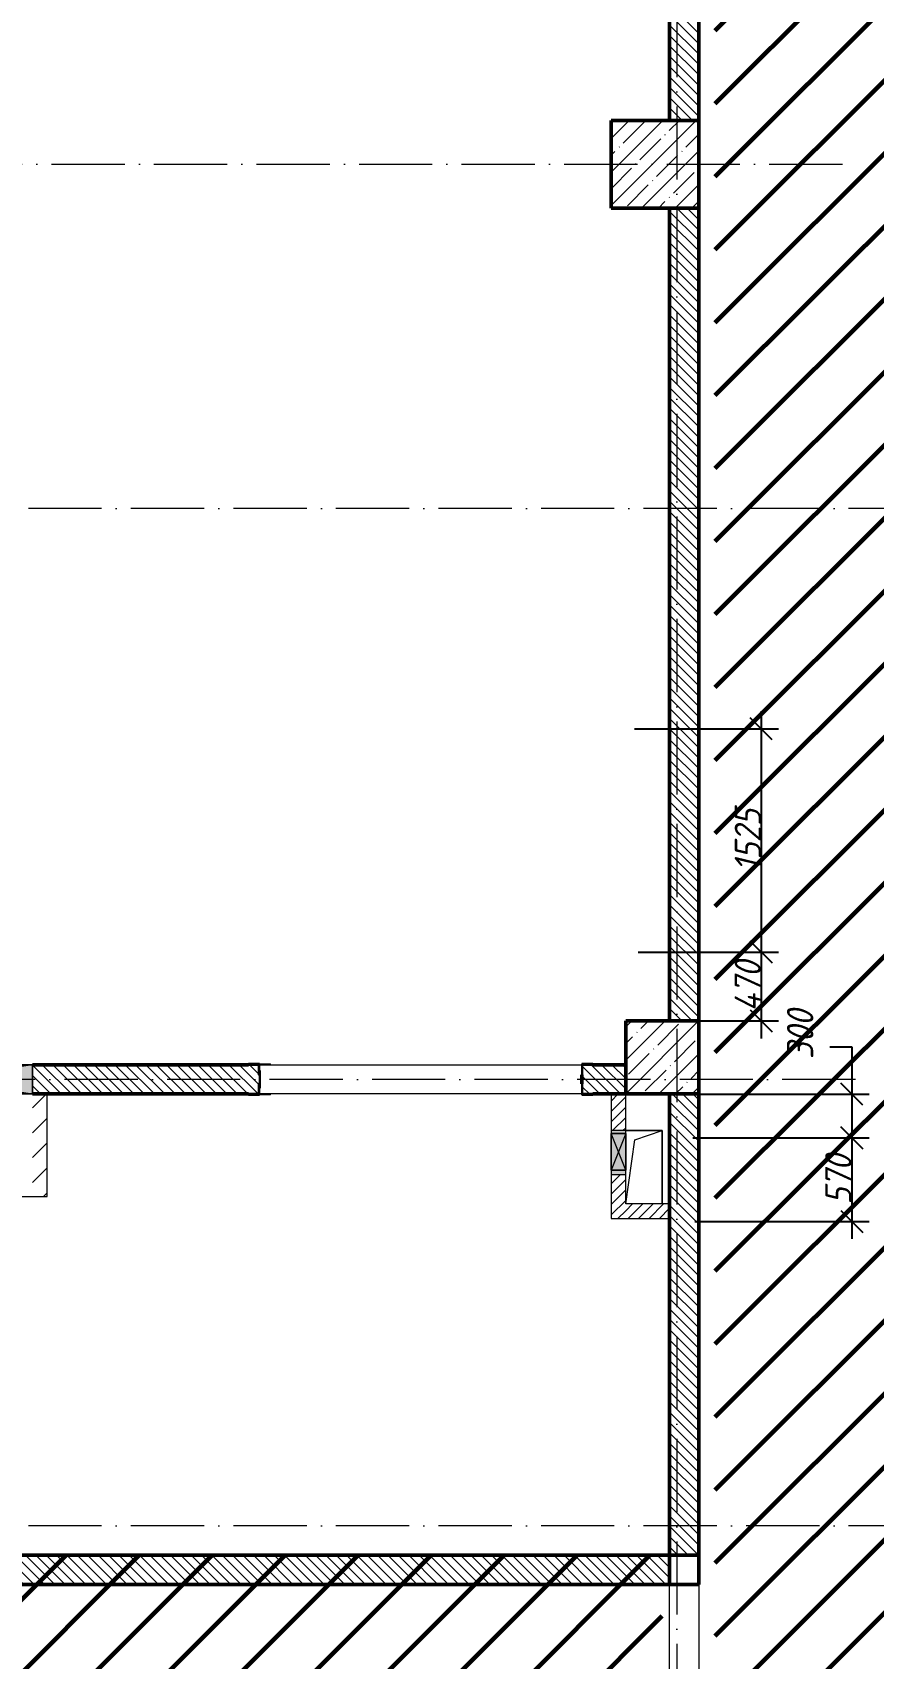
# Model space of a CAD drawing. Header units: millimetres. Extents: x -606178 to 312196, y -19338 to 632709.
# Drawn here: x -180201 to -174459, y 460270 to 471375 of the extents above; entities that cross this region are included whole.
import ezdxf

# ---------------------------------------------------------------- set-up
doc = ezdxf.new("R2010")
doc.units = ezdxf.units.MM
doc.linetypes.add('50_200_ШТРИХ_1Т_ш5_п1_п1_', pattern=[700, 500, -100, 0, -100])
for name, color, linetype, lineweight in [('6.4.1) Окр пт с инж. ПТ2.16', 3, 'Continuous', 60), ('A-____-____-DIMS', 7, 'Continuous', 9), ('A-DETL-GENF-OTLN', 7, 'Continuous', 9), ('A-FLOR-____-OTLN', 7, 'Continuous', 9), ('A-GENM-____-MCUT', 7, 'Continuous', 25), ('A-GENM-____-OTLN', 7, 'Continuous', 9), ('A-GENM-____-OTLN-1', 7, 'Continuous', 25), ('A-GLAZ-____-OTLN', 7, 'Continuous', 9), ('A-WALL-____-MCUT-2', 7, 'Continuous', 50), ('A-WALL-____-PATT-1', 7, 'Continuous', 9), ('A-WALL-FNSH-MCUT-1', 7, 'Continuous', 9), ('I-WALL-____-OTLN', 7, 'Continuous', 9), ('S-COLS-____-MCUT', 7, 'Continuous', 50), ('S-COLS-____-OTLN', 7, 'Continuous', 9), ('S-GRID-____-OTLN-1', 7, '50_200_ШТРИХ_1Т_ш5_п1_п1_', 9)]:
    doc.layers.add(name, color=color, linetype=linetype, lineweight=lineweight)
doc.styles.add('ISOCPEUR_I_10', font='isocpeui.ttf', dxfattribs={"width": 0.9, "height": 180})
doc.dimstyles.new('ISO-1_8_0_9К_СРЕДНИЙ_Кладочные_3', dxfattribs={"dimscale": 304.8, "dimtxt": 179.276612, "dimasz": 0.492126, "dimexe": 0.393701, "dimexo": 0, "dimgap": 0, "dimtad": 1, "dimdec": 3, "dimrnd": 0.001, "dimdsep": 46, "dimtxsty": 'ISOCPEUR_I_10', "dimblk1": 'OBLIQUE', "dimblk2": 'OBLIQUE', "dimsah": 1, "dimcen": 0.09, "dimdle": 0.393701, "dimazin": 0, "dimtfac": 1, "dimtdec": 4, "dimtix": 1, "dimtmove": 0, "dimatfit": 3, "dimfxl": 1, "dimtvp": 1, "dimtolj": 1, "dimtzin": 0, "dimarcsym": 2})
doc.dimstyles.new('ISO-1_8_0_9К_СРЕДНИЙ_Кладочные_4', dxfattribs={"dimscale": 304.8, "dimtxt": 179.276612, "dimasz": 0.492126, "dimexe": 0.393701, "dimexo": 0, "dimgap": 0, "dimtad": 1, "dimdec": 3, "dimrnd": 0.001, "dimdsep": 46, "dimtxsty": 'ISOCPEUR_I_10', "dimblk1": 'OBLIQUE', "dimblk2": 'OBLIQUE', "dimsah": 1, "dimcen": 0.09, "dimdle": 0.393701, "dimazin": 0, "dimtfac": 1, "dimtdec": 4, "dimtix": 1, "dimtmove": 1, "dimatfit": 3, "dimfxl": 1, "dimtvp": 1, "dimtolj": 1, "dimtzin": 0, "dimarcsym": 2})
pattern_1 = [(135, (-264901.3, 451794.26), (-35.35534, -35.35534), [])]
pattern_2 = [(45, (-264901.3, 451794.26), (-35.35534, 35.35534), [])]

# ---------------------------------------------------------------- blocks, each defined once
blk = doc.blocks.new('BSC_Колонна _Прямоугольная - 500х500-V8-АР1_План отверстий 2 этажа в осях 1-64_А-ГГ')
at = {"layer": 'S-COLS-____-OTLN'}
h = blk.add_hatch(dxfattribs=at)
h.set_pattern_fill('FP_36', color=256, style=0, pattern_type=2)
h.set_pattern_definition([(45, (-89000, -12581.04), (-114.04925, 114.04925), []), (45, (-88885.95, -12581.04), (-114.04925, 114.04925), [201.613, -40.323, 3.353, -36.97])])
h.paths.add_polyline_path([(-250, -250), (250, -250), (250, 250), (-250, 250)], flags=0)
at = {"layer": 'S-COLS-____-MCUT'}
for p, q in [((250, 250), (-250, 250)), ((-250, 250), (-250, -250)), ((250, -250), (250, 250)), ((-250, -250), (250, -250))]:
    blk.add_line(p, q, dxfattribs=at)
blk = doc.blocks.new('BSC_Колонна _Прямоугольная - 600х600-V15-АР1_План отверстий 2 этажа в осях 1-64_А-ГГ')
at = {"layer": 'S-COLS-____-OTLN'}
h = blk.add_hatch(dxfattribs=at)
h.set_pattern_fill('FP_44', color=256, style=0, pattern_type=2)
h.set_pattern_definition([(45, (-88950, -18681.04), (-114.04925, 114.04925), []), (45, (-88835.95, -18681.04), (-114.04925, 114.04925), [201.613, -40.323, 3.353, -36.97])])
h.paths.add_polyline_path([(-300, -300), (300, -300), (300, 300), (-300, 300)], flags=0)
at = {"layer": 'S-COLS-____-MCUT'}
for p, q in [((300, 300), (-300, 300)), ((-300, 300), (-300, -300)), ((300, -300), (300, 300)), ((-300, -300), (300, -300))]:
    blk.add_line(p, q, dxfattribs=at)
blk = doc.blocks.new('154_Стойка_СКБ_Уголок - СМ-2480_200-28346303-АР1_План отверстий 2 этажа в осях 1-64_А-ГГ')
at = {"layer": 'A-GENM-____-MCUT'}
for p, q in [((125, 156), (125, 81)), ((200, 156), (125, 156)), ((131, 81), (131, 150)), ((131, 150), (200, 150)), ((200, 150), (200, 156)), ((125, 81), (131, 81)), ((131, 19), (125, 19)), ((125, 19), (125, -56)), ((131, -50), (131, 19)), ((125, -56), (200, -56)), ((200, -50), (131, -50)), ((200, -56), (200, -50))]:
    blk.add_line(p, q, dxfattribs=at)
blk = doc.blocks.new('Стойка_Влож_Полоса боковая - Полоса-28213942-АР1_План отверстий 2 этажа в осях 1-64_А-ГГ')
at = {"layer": 'A-GENM-____-OTLN'}
for p, q in [((-5, 60), (0, 60)), ((-5, -60), (-5, 60)), ((0, 31), (0, -31)), ((0, -60), (-5, -60))]:
    blk.add_line(p, q, dxfattribs=at)
blk = doc.blocks.new('Стойка_Влож_Уголок_Опорный - Уголок-28213941-АР1_План отверстий 2 этажа в осях 1-64_А-ГГ')
at = {"layer": 'A-GENM-____-OTLN'}
for p, q in [((-212, -6), (-212, 0)), ((0, 0), (0, -6)), ((-212, -75), (-212, -6)), ((-212, -6), (-206, -6)), ((-212, -75), (-206, -75)), ((-6, -6), (0, -6)), ((-6, -75), (0, -75)), ((0, -6), (0, -75))]:
    blk.add_line(p, q, dxfattribs=at)
blk = doc.blocks.new('Фахверк_СКБ_Уголок - 200_3380-28509457-АР1_План отверстий 2 этажа в осях 1-64_А-ГГ')
at = {"layer": 'A-GENM-____-MCUT'}
for p, q in [((200, 156), (125, 156)), ((125, 156), (125, 81)), ((131, 81), (131, 150)), ((131, 150), (200, 150)), ((200, 150), (200, 156)), ((125, 81), (131, 81)), ((131, 19), (125, 19)), ((125, 19), (125, -56)), ((131, -50), (131, 19)), ((125, -56), (200, -56)), ((200, -50), (131, -50)), ((200, -56), (200, -50))]:
    blk.add_line(p, q, dxfattribs=at)
blk = doc.blocks.new('AR_Отверстие Ниша - Лючок-32403731-АР1_План отверстий 2 этажа в осях 1-64_А-ГГ')
at = {"layer": 'A-GLAZ-____-OTLN'}
h = blk.add_hatch(color=256, dxfattribs=at)
h.paths.add_polyline_path([(150, 50), (120, 50), (120, -50), (150, -50)], flags=0)
h.paths.add_polyline_path([(-130, 50), (-150, 50), (-150, -50), (-130, -50)], flags=0)
for p, q in [((-130, 50), (-150, 50)), ((-150, 50), (-150, -50)), ((150, 50), (120, 50)), ((150, -50), (150, 50)), ((-150, -50), (-130, -50)), ((120, -50), (150, -50))]:
    blk.add_line(p, q, dxfattribs=at)
blk = doc.blocks.new('AR_Отверстие прямоугольное _в стене_ - AR_Отверстие прямоугольное _в стене__ВК-32403700-АР1_План отверстий 2 этажа в осях 1-64_А-ГГ')
at = {"layer": 'A-GLAZ-____-OTLN'}
blk.add_hatch(color=256, dxfattribs=at).paths.add_polyline_path([(125, 50), (-125, 50), (-125, -50), (125, -50)], flags=0)
at = {"layer": 'A-DETL-GENF-OTLN'}
for p, q in [((-125, -50), (-125, 50)), ((-125, 50), (125, 50)), ((125, 50), (-125, -50)), ((-125, 50), (125, -50)), ((125, 50), (-125, 50)), ((-125, 50), (-125, -50)), ((125, 50), (125, -50)), ((125, -50), (125, 50)), ((125, -50), (-125, -50)), ((-125, -50), (125, -50))]:
    blk.add_line(p, q, dxfattribs=at)
blk = doc.blocks.new('AR_Отверстие прямоугольное _в плите_ - AR_Отверстие прямоугольное _в плите_-30459229-АР1_План отверстий 2 этажа в осях 1-64_А-ГГ')
at = {"layer": 'A-GENM-____-OTLN'}
for p, q in [((125, 250), (-125, 250)), ((-63, 188), (125, 250)), ((125, -250), (125, 250)), ((-125, -250), (-63, 188))]:
    blk.add_line(p, q, dxfattribs=at)
blk = doc.blocks.new('BSC_Колонна _Прямоугольная1 - 200х200 _металл_-35201446-АР1_План отверстий 2 этажа в осях 1-64_А-ГГ')
at = {"layer": 'S-COLS-____-MCUT'}
for p, q in [((100, 100), (-100, 100)), ((-100, 100), (-100, -100)), ((100, -100), (100, 100)), ((-100, -100), (100, -100))]:
    blk.add_line(p, q, dxfattribs=at)
blk = doc.blocks.new('AR_Отверстие прямоугольное _в стене_ - AR_Отверстие прямоугольное _в стене__ОВ-36857278-АР1_План отверстий 2 этажа в осях 1-64_А-ГГ')
at = {"layer": 'A-GLAZ-____-OTLN'}
blk.add_hatch(color=256, dxfattribs=at).paths.add_polyline_path([(650, -100), (650, 100), (-650, 100), (-650, -100)], flags=0)
at = {"layer": 'A-DETL-GENF-OTLN'}
for p, q in [((-650, -100), (-650, 100)), ((-650, 100), (650, 100)), ((650, 100), (-650, -100)), ((-650, 100), (650, -100)), ((650, 100), (-650, 100)), ((-650, 100), (-650, -100)), ((650, 100), (650, -100)), ((650, -100), (650, 100)), ((650, -100), (-650, -100)), ((-650, -100), (650, -100))]:
    blk.add_line(p, q, dxfattribs=at)
blk = doc.blocks.new('_Oblique')
at = {"color": 0, "linetype": 'ByBlock', "lineweight": -2}
blk.add_line((-0.5, -0.5), (0.5, 0.5), dxfattribs=at)
blk = doc.blocks.new('*D4605')
at = {"layer": 'A-____-____-DIMS', "color": 0, "lineweight": -2, "transparency": 16777216}
for p, q in [((-175227, 466740), (-175227, 464975)), ((-176092, 466620), (-175107, 466620)), ((-176067, 465095), (-175107, 465095))]:
    blk.add_line(p, q, dxfattribs=at)
at = {"layer": 'Defpoints', "color": 0, "transparency": 16777216}
for p in [(-176092, 466620), (-176067, 465095), (-175227, 465095)]:
    blk.add_point(p, dxfattribs=at)
at = {"layer": 'A-____-____-DIMS', "color": 0, "lineweight": -2, "transparency": 16777216, "xscale": 150, "yscale": 150, "zscale": 150}
for p, rotation in [((-175227, 466620), 90), ((-175227, 465095), 270)]:
    blk.add_blockref('_Oblique', p, dxfattribs=dict(at, rotation=rotation))
at = {"layer": 'A-____-____-DIMS', "color": 0, "transparency": 16777216, "insert": (-175317, 465858), "char_height": 180, "width": 504.73, "attachment_point": 5, "rotation": 90, "style": 'ISOCPEUR_I_10'}
blk.add_mtext('\\A1;1525', dxfattribs=at)
blk = doc.blocks.new('*D4606')
at = {"layer": 'A-____-____-DIMS', "color": 0, "lineweight": -2, "transparency": 16777216}
for p, q in [((-175227, 465215), (-175227, 464505)), ((-176067, 465095), (-175107, 465095)), ((-175651, 464625), (-175107, 464625))]:
    blk.add_line(p, q, dxfattribs=at)
at = {"layer": 'Defpoints', "color": 0, "transparency": 16777216}
for p in [(-176067, 465095), (-175651, 464625), (-175227, 464625)]:
    blk.add_point(p, dxfattribs=at)
at = {"layer": 'A-____-____-DIMS', "color": 0, "lineweight": -2, "transparency": 16777216, "xscale": 150, "yscale": 150, "zscale": 150}
for p, rotation in [((-175227, 465095), 90), ((-175227, 464625), 270)]:
    blk.add_blockref('_Oblique', p, dxfattribs=dict(at, rotation=rotation))
at = {"layer": 'A-____-____-DIMS', "color": 0, "transparency": 16777216, "insert": (-175318, 464860), "char_height": 180, "width": 426.13, "attachment_point": 5, "rotation": 90, "style": 'ISOCPEUR_I_10'}
blk.add_mtext('\\A1;470', dxfattribs=at)
blk = doc.blocks.new('*D4607')
at = {"layer": 'A-____-____-DIMS', "color": 0, "lineweight": -2, "transparency": 16777216}
for p, q in [((-174758, 464448), (-174608, 464448)), ((-174608, 464448), (-174608, 464125)), ((-174608, 464245), (-174608, 463705)), ((-175651, 464125), (-174488, 464125)), ((-175692, 463825), (-174488, 463825))]:
    blk.add_line(p, q, dxfattribs=at)
at = {"layer": 'Defpoints', "color": 0, "transparency": 16777216}
for p in [(-175651, 464125), (-175692, 463825), (-174608, 463825)]:
    blk.add_point(p, dxfattribs=at)
at = {"layer": 'A-____-____-DIMS', "color": 0, "lineweight": -2, "transparency": 16777216, "xscale": 150, "yscale": 150, "zscale": 150}
for p, rotation in [((-174608, 464125), 90), ((-174608, 463825), 270)]:
    blk.add_blockref('_Oblique', p, dxfattribs=dict(at, rotation=rotation))
at = {"layer": 'A-____-____-DIMS', "color": 0, "transparency": 16777216, "insert": (-175050, 464363), "char_height": 180, "width": 409.58, "attachment_point": 1, "rotation": 90, "line_spacing_factor": 1.149209, "style": 'ISOCPEUR_I_10'}
blk.add_mtext('\\A1;300', dxfattribs=at)
blk = doc.blocks.new('*D4608')
at = {"layer": 'A-____-____-DIMS', "color": 0, "lineweight": -2, "transparency": 16777216}
for p, q in [((-174608, 463945), (-174608, 463135)), ((-175692, 463825), (-174488, 463825)), ((-175678, 463255), (-174488, 463255))]:
    blk.add_line(p, q, dxfattribs=at)
at = {"layer": 'Defpoints', "color": 0, "transparency": 16777216}
for p in [(-175692, 463825), (-175678, 463255), (-174608, 463255)]:
    blk.add_point(p, dxfattribs=at)
at = {"layer": 'A-____-____-DIMS', "color": 0, "lineweight": -2, "transparency": 16777216, "xscale": 150, "yscale": 150, "zscale": 150}
for p, rotation in [((-174608, 463825), 90), ((-174608, 463255), 270)]:
    blk.add_blockref('_Oblique', p, dxfattribs=dict(at, rotation=rotation))
at = {"layer": 'A-____-____-DIMS', "color": 0, "transparency": 16777216, "insert": (-174699, 463540), "char_height": 180, "width": 409.58, "attachment_point": 5, "rotation": 90, "style": 'ISOCPEUR_I_10'}
blk.add_mtext('\\A1;570', dxfattribs=at)

msp = doc.modelspace()

# ---------------------------------------------------------------- hatches: boundary and pattern name
at = {"layer": '6.4.1) Окр пт с инж. ПТ2.16'}
h = msp.add_hatch(dxfattribs=at)
h.set_pattern_fill('ANSI31', color=256, scale=111)
h.paths.add_polyline_path([(-171763.3011, 493763.3011), (-172313.3011, 493763.3011), (-172282.8065, 494690.3933), (-175508.8065, 494690.3933), (-175539.3011, 478087.3011), (-174939.3011, 478087.3011), (-174939.3011, 476875.3011), (-171763.3011, 476875.3011)])
h.paths.add_polyline_path([(-171763.3011, 476875.3011), (-174939.3011, 476875.3011), (-174924.1531, 474383.4251), (-175540.0709, 474375.3011), (-175539.3011, 471331.8405), (-175539.3011, 457987.3011), (-175039.3011, 457987.3011), (-175039.3011, 450237.3011), (-172099.3011, 450237.3011), (-172099.3011, 450487.3011), (-171763.3011, 476575.3011)])
h = msp.add_hatch(dxfattribs=at)
h.set_pattern_fill('ANSI31', color=256, scale=111)
h.paths.add_polyline_path([(-226051.3011, 460975.3011), (-175901.3011, 460975.3011), (-175901.3011, 457875.3011), (-226051.3011, 457875.3011)])
at = {"layer": 'A-WALL-____-PATT-1'}
h = msp.add_hatch(dxfattribs=at)
h.set_pattern_fill('FP_6', color=256, style=0, pattern_type=2)
h.set_pattern_definition(pattern_1)
h.paths.add_polyline_path([(-175651.3011, 470775.3011), (-175651.3011, 476175.3011), (-175851.3011, 476175.3011), (-175851.3011, 470775.3011)], flags=0)
h = msp.add_hatch(dxfattribs=at)
h.set_pattern_fill('FP_6', color=256, style=0, pattern_type=2)
h.set_pattern_definition(pattern_1)
h.paths.add_polyline_path([(-175851.3011, 464625.3011), (-175651.3011, 464625.3011), (-175651.3011, 470175.3011), (-175851.3011, 470175.3011), (-175851.3011, 466290.0716)], flags=0)
h = msp.add_hatch(dxfattribs=at)
h.set_pattern_fill('FP_6', color=256, style=0, pattern_type=2)
h.set_pattern_definition(pattern_1)
h.paths.add_polyline_path([(-176445.3011, 464125.3011), (-176151.3011, 464125.3011), (-176151.3011, 464325.3011), (-176445.3011, 464325.3011), (-176445.3011, 464256.3011), (-176451.3011, 464256.3011), (-176451.3011, 464194.3011), (-176445.3011, 464194.3011)], flags=0)
h.paths.add_polyline_path([(-178657.3011, 464125.3011), (-178657.3011, 464194.3011), (-178651.3011, 464194.3011), (-178651.3011, 464256.3011), (-178657.3011, 464256.3011), (-178657.3011, 464325.3011), (-180201.3011, 464325.3011), (-180201.3011, 464125.3011), (-178726.3011, 464125.3011)], flags=0)
h = msp.add_hatch(dxfattribs=at)
h.set_pattern_fill('FP_4', color=256, style=0, pattern_type=2)
h.set_pattern_definition([(45, (-264901.3, 451794.26), (-84.85281, 84.85281), [])])
h.paths.add_polyline_path([(-180101.3011, 463425.3011), (-180101.3011, 464125.3011), (-180201.3011, 464125.3011), (-180201.3011, 463425.3011)], flags=0)
h = msp.add_hatch(dxfattribs=at)
h.set_pattern_fill('FP_5', color=256, style=0, pattern_type=2)
h.set_pattern_definition(pattern_2)
h.paths.add_polyline_path([(-176151.3011, 463275.3011), (-176151.3011, 463575.3011), (-176251.3011, 463575.3011), (-176251.3011, 463275.3011)], flags=0)
h.paths.add_polyline_path([(-176251.3011, 463875.3011), (-176151.3011, 463875.3011), (-176151.3011, 464125.3011), (-176251.3011, 464125.3011)], flags=0)
h = msp.add_hatch(dxfattribs=at)
h.set_pattern_fill('FP_6', color=256, style=0, pattern_type=2)
h.set_pattern_definition(pattern_1)
h.paths.add_polyline_path([(-175651.3011, 460975.3011), (-175651.3011, 464125.3011), (-175851.3011, 464125.3011), (-175851.3011, 460975.3011)], flags=0)
h = msp.add_hatch(dxfattribs=at)
h.set_pattern_fill('FP_5', color=256, style=0, pattern_type=2)
h.set_pattern_definition(pattern_2)
h.paths.add_polyline_path([(-175851.3011, 463275.3011), (-175851.3011, 463375.3011), (-176151.3011, 463375.3011), (-176151.3011, 463275.3011)], flags=0)
h = msp.add_hatch(dxfattribs=at)
h.set_pattern_fill('FP_6', color=256, style=0, pattern_type=2)
h.set_pattern_definition(pattern_1)
h.paths.add_polyline_path([(-176541.7763, 460775.3011), (-175851.3011, 460775.3011), (-175851.3011, 460975.3011), (-186901.3011, 460975.3011), (-186901.3011, 460775.3011), (-180076.7049, 460775.3011)], flags=0)

# ---------------------------------------------------------------- linework, layer by layer
at = {"layer": 'A-FLOR-____-OTLN'}
for p, q in [((-176151.3011, 463875.3011), (-175901.3011, 463875.3011)), ((-175901.3011, 463875.3011), (-175901.3011, 463375.3011))]:
    msp.add_line(p, q, dxfattribs=at)
at = {"layer": 'A-WALL-____-MCUT-2'}
for p, q in [((-175851.3011, 476175.3011), (-175851.3011, 470775.3011)), ((-175651.3011, 470775.3011), (-175651.3011, 476175.3011)), ((-175851.3011, 470175.3011), (-175851.3011, 464625.3011)), ((-175651.3011, 464625.3011), (-175651.3011, 470175.3011)), ((-178726.3011, 464325.3011), (-180201.3011, 464325.3011)), ((-176151.3011, 464325.3011), (-176376.3011, 464325.3011)), ((-176451.3011, 464256.3011), (-176451.3011, 464194.3011)), ((-180201.3011, 464125.3011), (-178726.3011, 464125.3011)), ((-176376.3011, 464125.3011), (-176151.3011, 464125.3011)), ((-175851.3011, 464125.3011), (-175851.3011, 460975.3011)), ((-175651.3011, 460975.3011), (-175651.3011, 464125.3011)), ((-175851.3011, 460975.3011), (-186901.3011, 460975.3011)), ((-186901.3011, 460775.3011), (-175851.3011, 460775.3011))]:
    msp.add_line(p, q, dxfattribs=at)
at = {"layer": 'A-WALL-FNSH-MCUT-1'}
for p, q in [((-180101.3011, 463425.3011), (-180101.3011, 464125.3011)), ((-176251.3011, 464125.3011), (-176251.3011, 463875.3011)), ((-176151.3011, 463875.3011), (-176151.3011, 464125.3011)), ((-176251.3011, 463575.3011), (-176251.3011, 463275.3011)), ((-176151.3011, 463375.3011), (-176151.3011, 463575.3011)), ((-182101.3011, 463425.3011), (-180101.3011, 463425.3011)), ((-175851.3011, 463375.3011), (-176151.3011, 463375.3011)), ((-176251.3011, 463275.3011), (-175851.3011, 463275.3011))]:
    msp.add_line(p, q, dxfattribs=at)
at = {"layer": 'I-WALL-____-OTLN'}
for p, q in [((-178651.3011, 464325.3011), (-176451.3011, 464325.3011)), ((-176451.3011, 464125.3011), (-178651.3011, 464125.3011)), ((-175851.3011, 458575.3011), (-175851.3011, 460775.3011)), ((-175651.3011, 460775.3011), (-175651.3011, 458575.3011))]:
    msp.add_line(p, q, dxfattribs=at)
at = {"layer": 'S-GRID-____-OTLN-1'}
for p, q in [((-175801.3011, 501675.2188), (-175801.3011, 447311.6528)), ((-197574.5306, 470475.3011), (-174582.5138, 470475.3011)), ((-160826.8945, 468125.3011), (-197574.5306, 468125.3011)), ((-174582.5138, 464225.3011), (-197574.5306, 464225.3011)), ((-160826.8945, 461175.3011), (-269357.6635, 461175.3011))]:
    msp.add_line(p, q, dxfattribs=at)

# ---------------------------------------------------------------- block references
at = {"layer": 'A-GENM-____-OTLN'}
for name, p, rotation in [('Стойка_Влож_Уголок_Опорный - Уголок-28213941-АР1_План отверстий 2 этажа в осях 1-64_А-ГГ', (-178651.3011, 464331.3011), 89.99999999999955), ('Стойка_Влож_Полоса боковая - Полоса-28213942-АР1_План отверстий 2 этажа в осях 1-64_А-ГГ', (-178651.3011, 464225.3011), 180)]:
    msp.add_blockref(name, p, dxfattribs=dict(at, rotation=rotation))
msp.add_blockref('AR_Отверстие прямоугольное _в плите_ - AR_Отверстие прямоугольное _в плите_-30459229-АР1_План отверстий 2 этажа в осях 1-64_А-ГГ', (-176026.3011, 463625.3011), dxfattribs=at)
at = {"layer": 'A-GENM-____-OTLN-1', "rotation": 180}
msp.add_blockref('154_Стойка_СКБ_Уголок - СМ-2480_200-28346303-АР1_План отверстий 2 этажа в осях 1-64_А-ГГ', (-178526.3011, 464275.3011), dxfattribs=at)
at = {"layer": 'A-GENM-____-OTLN-1'}
msp.add_blockref('Фахверк_СКБ_Уголок - 200_3380-28509457-АР1_План отверстий 2 этажа в осях 1-64_А-ГГ', (-176576.3011, 464175.3011), dxfattribs=at)
at = {"layer": 'A-GLAZ-____-OTLN'}
msp.add_blockref('AR_Отверстие прямоугольное _в стене_ - AR_Отверстие прямоугольное _в стене__ОВ-36857278-АР1_План отверстий 2 этажа в осях 1-64_А-ГГ', (-180851.3011, 464225.3011), dxfattribs=at)
at = {"layer": 'A-GLAZ-____-OTLN', "rotation": 270}
for name, p in [('AR_Отверстие Ниша - Лючок-32403731-АР1_План отверстий 2 этажа в осях 1-64_А-ГГ', (-176201.3011, 463725.3011)), ('AR_Отверстие прямоугольное _в стене_ - AR_Отверстие прямоугольное _в стене__ВК-32403700-АР1_План отверстий 2 этажа в осях 1-64_А-ГГ', (-176201.3011, 463730.3011))]:
    msp.add_blockref(name, p, dxfattribs=at)
at = {"layer": 'S-COLS-____-OTLN'}
for name, p in [('BSC_Колонна _Прямоугольная - 600х600-V15-АР1_План отверстий 2 этажа в осях 1-64_А-ГГ', (-175951.3011, 470475.3011)), ('BSC_Колонна _Прямоугольная - 500х500-V8-АР1_План отверстий 2 этажа в осях 1-64_А-ГГ', (-175901.3011, 464375.3011))]:
    msp.add_blockref(name, p, dxfattribs=at)
at = {"layer": 'S-COLS-____-OTLN', "rotation": 270.0000000000001}
msp.add_blockref('BSC_Колонна _Прямоугольная1 - 200х200 _металл_-35201446-АР1_План отверстий 2 этажа в осях 1-64_А-ГГ', (-175751.3011, 460875.3011), dxfattribs=at)

# ---------------------------------------------------------------- dimensions: what is measured, and where the dimension line sits
at = {"layer": 'A-____-____-DIMS'}
for base, p1, p2, override, picture, middle in [((-175226.6516, 465095.3011), (-176092.235, 466620.3011), (-176067.4373, 465095.3011), {"dimpost": '<>', "dimfxl": 1525.201602}, '*D4605', (-175316.6516, 465857.8011)), ((-175226.6516, 464625.3011), (-176067.4373, 465095.3011), (-175651.3011, 464625.3011), {"dimpost": '<>', "dimfxl": 627.749435}, '*D4606', (-175317.8107, 464860.3011)), ((-174607.8997, 463255.3011), (-175692.235, 463825.3011), (-175677.7891, 463255.3011), {"dimpost": '<>', "dimfxl": 570.183026}, '*D4608', (-174699.0588, 463540.3011))]:
    dim = msp.add_linear_dim(base=base, p1=p1, p2=p2, angle=90, dimstyle='ISO-1_8_0_9К_СРЕДНИЙ_Кладочные_3', override=override, dxfattribs=at)
    dim.commit()
    dim.dimension.update_dxf_attribs({"geometry": picture, "text_midpoint": middle})
dim = msp.add_linear_dim(base=(-174607.8997, 463825.3011), p1=(-175651.3011, 464125.3011), p2=(-175692.235, 463825.3011), angle=90, dimstyle='ISO-1_8_0_9К_СРЕДНИЙ_Кладочные_4', override={"dimpost": '<>', "dimfxl": 302.779764}, dxfattribs=at)
dim.commit()
dim.dimension.update_dxf_attribs({"geometry": '*D4607', "text_midpoint": (-174723.0617, 464448.2275), "dimtype": 160, "text_rotation": 90})

doc.saveas('drawing.dxf')
